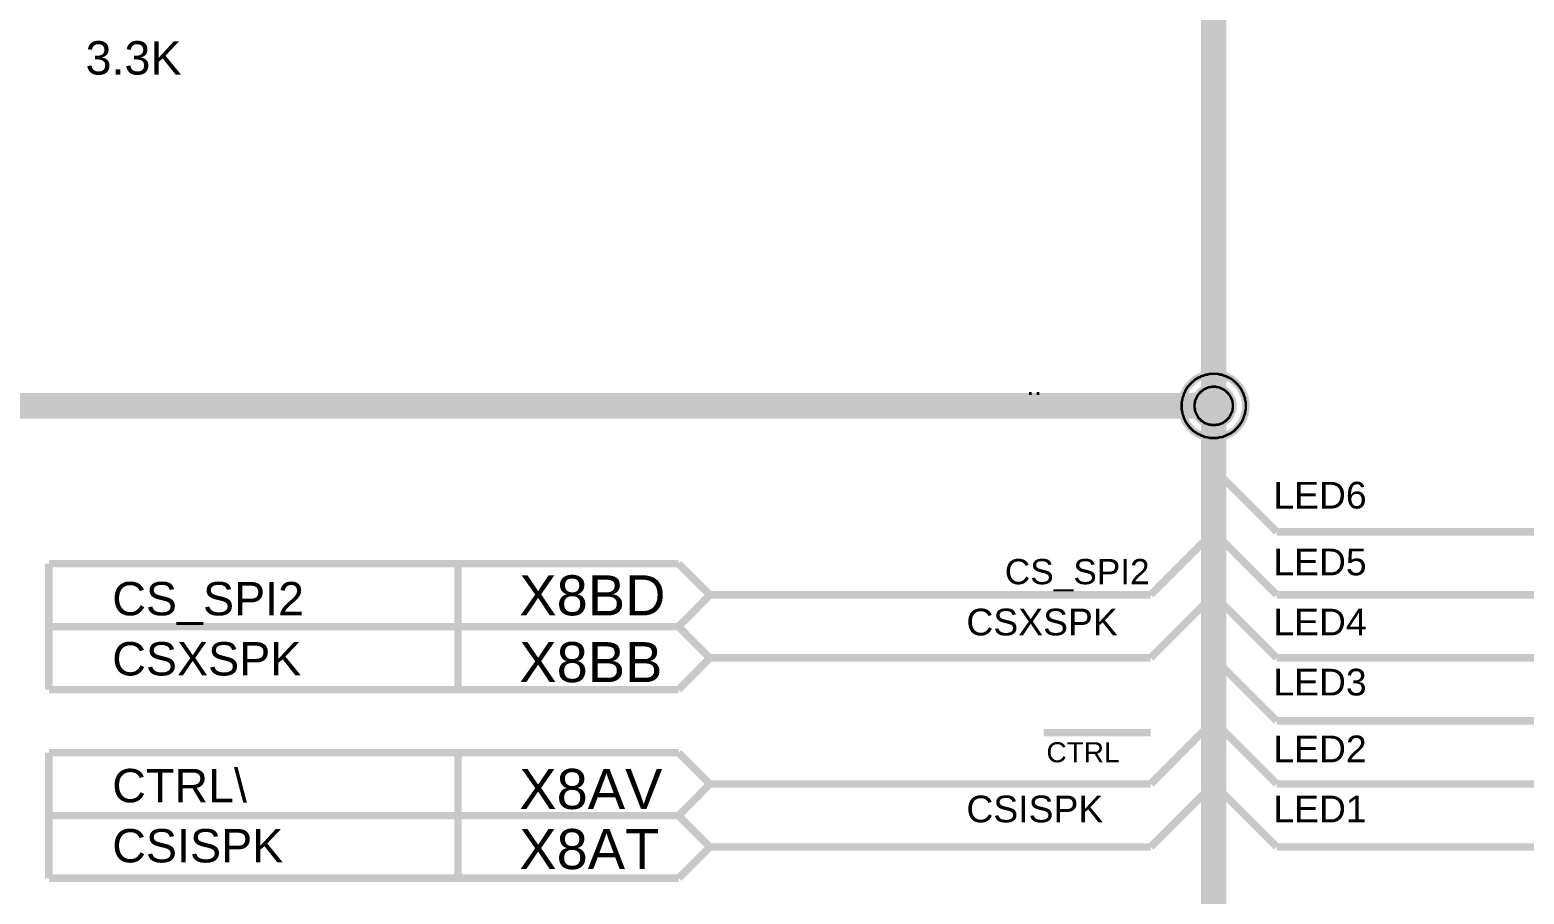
# Model space of a CAD drawing. Header units: millimetres. Extents: x -2024 to 917, y -725 to 13.
# Drawn here: x -1736 to -1676.7, y -586 to -551.7 of the extents above; entities that cross this region are included whole.
import ezdxf

# ---------------------------------------------------------------- set-up
doc = ezdxf.new("R2010")
doc.units = ezdxf.units.MM
doc.styles.get("Standard").update_dxf_attribs({"font": 'arial.ttf'})

msp = doc.modelspace()

# ---------------------------------------------------------------- linework, layer by layer
at = {"color": 7}
for points, const_width in [([(-1689.021, -566.668), (-1689.021, -474.17)], 1.016), ([(-1690.295, -566.668), (-1690.295, -566.601), (-1690.295, -566.535), (-1690.278, -566.469), (-1690.262, -566.419), (-1690.262, -566.353), (-1690.229, -566.287), (-1690.212, -566.237), (-1690.196, -566.171), (-1690.163, -566.121), (-1690.146, -566.071), (-1690.113, -566.005), (-1690.08, -565.956), (-1690.047, -565.906), (-1689.997, -565.856), (-1689.964, -565.806), (-1689.914, -565.773), (-1689.881, -565.724), (-1689.832, -565.691), (-1689.782, -565.641), (-1689.732, -565.608), (-1689.683, -565.575), (-1689.616, -565.542), (-1689.567, -565.525), (-1689.517, -565.492), (-1689.451, -565.475), (-1689.401, -565.459), (-1689.335, -565.426), (-1689.269, -565.426), (-1689.219, -565.409), (-1689.153, -565.393), (-1689.087, -565.393), (-1689.021, -565.393)], 0.3), ([(-1690.295, -566.668), (-1690.295, -566.601), (-1690.295, -566.535), (-1690.278, -566.469), (-1690.262, -566.419), (-1690.262, -566.353), (-1690.229, -566.287), (-1690.212, -566.237), (-1690.196, -566.171), (-1690.163, -566.121), (-1690.146, -566.071), (-1690.113, -566.005), (-1690.08, -565.956), (-1690.047, -565.906), (-1689.997, -565.856), (-1689.964, -565.806), (-1689.914, -565.773), (-1689.881, -565.724), (-1689.832, -565.691), (-1689.782, -565.641), (-1689.732, -565.608), (-1689.683, -565.575), (-1689.616, -565.542), (-1689.567, -565.525), (-1689.517, -565.492), (-1689.451, -565.475), (-1689.401, -565.459), (-1689.335, -565.426), (-1689.269, -565.426), (-1689.219, -565.409), (-1689.153, -565.393), (-1689.087, -565.393), (-1689.021, -565.393)], 0.3), ([(-1690.295, -566.668), (-1690.295, -566.601), (-1690.295, -566.535), (-1690.278, -566.469), (-1690.262, -566.419), (-1690.262, -566.353), (-1690.229, -566.287), (-1690.212, -566.237), (-1690.196, -566.171), (-1690.163, -566.121), (-1690.146, -566.071), (-1690.113, -566.005), (-1690.08, -565.956), (-1690.047, -565.906), (-1689.997, -565.856), (-1689.964, -565.806), (-1689.914, -565.773), (-1689.881, -565.724), (-1689.832, -565.691), (-1689.782, -565.641), (-1689.732, -565.608), (-1689.683, -565.575), (-1689.616, -565.542), (-1689.567, -565.525), (-1689.517, -565.492), (-1689.451, -565.475), (-1689.401, -565.459), (-1689.335, -565.426), (-1689.269, -565.426), (-1689.219, -565.409), (-1689.153, -565.393), (-1689.087, -565.393), (-1689.021, -565.393)], 0.0991), ([(-1690.295, -566.668), (-1690.295, -566.601), (-1690.295, -566.535), (-1690.278, -566.469), (-1690.262, -566.419), (-1690.262, -566.353), (-1690.229, -566.287), (-1690.212, -566.237), (-1690.196, -566.171), (-1690.163, -566.121), (-1690.146, -566.071), (-1690.113, -566.005), (-1690.08, -565.956), (-1690.047, -565.906), (-1689.997, -565.856), (-1689.964, -565.806), (-1689.914, -565.773), (-1689.881, -565.724), (-1689.832, -565.691), (-1689.782, -565.641), (-1689.732, -565.608), (-1689.683, -565.575), (-1689.616, -565.542), (-1689.567, -565.525), (-1689.517, -565.492), (-1689.451, -565.475), (-1689.401, -565.459), (-1689.335, -565.426), (-1689.269, -565.426), (-1689.219, -565.409), (-1689.153, -565.393), (-1689.087, -565.393), (-1689.021, -565.393)], 0.0991), ([(-1689.021, -565.393), (-1689.021, -565.393)], 0.3), ([(-1689.021, -565.393), (-1688.954, -565.393), (-1688.888, -565.393), (-1688.822, -565.409), (-1688.772, -565.426), (-1688.706, -565.426), (-1688.64, -565.459), (-1688.59, -565.475), (-1688.524, -565.492), (-1688.474, -565.525), (-1688.425, -565.542), (-1688.358, -565.575), (-1688.309, -565.608), (-1688.259, -565.641), (-1688.21, -565.691), (-1688.16, -565.724), (-1688.127, -565.773), (-1688.077, -565.806), (-1688.044, -565.856), (-1687.994, -565.906), (-1687.961, -565.956), (-1687.928, -566.005), (-1687.895, -566.071), (-1687.878, -566.121), (-1687.845, -566.171), (-1687.829, -566.237), (-1687.812, -566.287), (-1687.779, -566.353), (-1687.779, -566.419), (-1687.763, -566.469), (-1687.746, -566.535), (-1687.746, -566.601), (-1687.746, -566.668)], 0.3), ([(-1689.021, -565.393), (-1689.021, -565.393)], 0.3), ([(-1689.021, -565.393), (-1688.954, -565.393), (-1688.888, -565.393), (-1688.822, -565.409), (-1688.772, -565.426), (-1688.706, -565.426), (-1688.64, -565.459), (-1688.59, -565.475), (-1688.524, -565.492), (-1688.474, -565.525), (-1688.425, -565.542), (-1688.358, -565.575), (-1688.309, -565.608), (-1688.259, -565.641), (-1688.21, -565.691), (-1688.16, -565.724), (-1688.127, -565.773), (-1688.077, -565.806), (-1688.044, -565.856), (-1687.994, -565.906), (-1687.961, -565.956), (-1687.928, -566.005), (-1687.895, -566.071), (-1687.878, -566.121), (-1687.845, -566.171), (-1687.829, -566.237), (-1687.812, -566.287), (-1687.779, -566.353), (-1687.779, -566.419), (-1687.763, -566.469), (-1687.746, -566.535), (-1687.746, -566.601), (-1687.746, -566.668)], 0.3), ([(-1689.021, -565.393), (-1689.021, -565.393)], 0.0991), ([(-1689.021, -565.393), (-1688.954, -565.393), (-1688.888, -565.393), (-1688.822, -565.409), (-1688.772, -565.426), (-1688.706, -565.426), (-1688.64, -565.459), (-1688.59, -565.475), (-1688.524, -565.492), (-1688.474, -565.525), (-1688.425, -565.542), (-1688.358, -565.575), (-1688.309, -565.608), (-1688.259, -565.641), (-1688.21, -565.691), (-1688.16, -565.724), (-1688.127, -565.773), (-1688.077, -565.806), (-1688.044, -565.856), (-1687.994, -565.906), (-1687.961, -565.956), (-1687.928, -566.005), (-1687.895, -566.071), (-1687.878, -566.121), (-1687.845, -566.171), (-1687.829, -566.237), (-1687.812, -566.287), (-1687.779, -566.353), (-1687.779, -566.419), (-1687.763, -566.469), (-1687.746, -566.535), (-1687.746, -566.601), (-1687.746, -566.668)], 0.0991), ([(-1689.021, -565.393), (-1689.021, -565.393)], 0.0991), ([(-1689.021, -565.393), (-1688.954, -565.393), (-1688.888, -565.393), (-1688.822, -565.409), (-1688.772, -565.426), (-1688.706, -565.426), (-1688.64, -565.459), (-1688.59, -565.475), (-1688.524, -565.492), (-1688.474, -565.525), (-1688.425, -565.542), (-1688.358, -565.575), (-1688.309, -565.608), (-1688.259, -565.641), (-1688.21, -565.691), (-1688.16, -565.724), (-1688.127, -565.773), (-1688.077, -565.806), (-1688.044, -565.856), (-1687.994, -565.906), (-1687.961, -565.956), (-1687.928, -566.005), (-1687.895, -566.071), (-1687.878, -566.121), (-1687.845, -566.171), (-1687.829, -566.237), (-1687.812, -566.287), (-1687.779, -566.353), (-1687.779, -566.419), (-1687.763, -566.469), (-1687.746, -566.535), (-1687.746, -566.601), (-1687.746, -566.668)], 0.0991), ([(-1689.021, -629.177), (-1689.021, -566.668), (-2023.865, -566.668)], 1.016), ([(-1689.782, -566.668), (-1689.782, -566.634), (-1689.782, -566.585), (-1689.765, -566.552), (-1689.765, -566.519), (-1689.765, -566.485), (-1689.749, -566.436), (-1689.732, -566.403), (-1689.716, -566.369), (-1689.699, -566.336), (-1689.683, -566.303), (-1689.666, -566.27), (-1689.649, -566.237), (-1689.633, -566.22), (-1689.6, -566.187), (-1689.583, -566.154), (-1689.55, -566.138), (-1689.534, -566.105), (-1689.5, -566.088), (-1689.467, -566.055), (-1689.451, -566.038), (-1689.418, -566.022), (-1689.385, -566.005), (-1689.352, -565.989), (-1689.318, -565.972), (-1689.285, -565.956), (-1689.252, -565.939), (-1689.203, -565.922), (-1689.169, -565.922), (-1689.136, -565.922), (-1689.103, -565.906), (-1689.054, -565.906), (-1689.021, -565.906)], 0.3), ([(-1689.782, -566.668), (-1689.782, -566.634), (-1689.782, -566.585), (-1689.765, -566.552), (-1689.765, -566.519), (-1689.765, -566.485), (-1689.749, -566.436), (-1689.732, -566.403), (-1689.716, -566.369), (-1689.699, -566.336), (-1689.683, -566.303), (-1689.666, -566.27), (-1689.649, -566.237), (-1689.633, -566.22), (-1689.6, -566.187), (-1689.583, -566.154), (-1689.55, -566.138), (-1689.534, -566.105), (-1689.5, -566.088), (-1689.467, -566.055), (-1689.451, -566.038), (-1689.418, -566.022), (-1689.385, -566.005), (-1689.352, -565.989), (-1689.318, -565.972), (-1689.285, -565.956), (-1689.252, -565.939), (-1689.203, -565.922), (-1689.169, -565.922), (-1689.136, -565.922), (-1689.103, -565.906), (-1689.054, -565.906), (-1689.021, -565.906)], 0.3), ([(-1689.782, -566.668), (-1689.782, -566.634), (-1689.782, -566.585), (-1689.765, -566.552), (-1689.765, -566.519), (-1689.765, -566.485), (-1689.749, -566.436), (-1689.732, -566.403), (-1689.716, -566.369), (-1689.699, -566.336), (-1689.683, -566.303), (-1689.666, -566.27), (-1689.649, -566.237), (-1689.633, -566.22), (-1689.6, -566.187), (-1689.583, -566.154), (-1689.55, -566.138), (-1689.534, -566.105), (-1689.5, -566.088), (-1689.467, -566.055), (-1689.451, -566.038), (-1689.418, -566.022), (-1689.385, -566.005), (-1689.352, -565.989), (-1689.318, -565.972), (-1689.285, -565.956), (-1689.252, -565.939), (-1689.203, -565.922), (-1689.169, -565.922), (-1689.136, -565.922), (-1689.103, -565.906), (-1689.054, -565.906), (-1689.021, -565.906)], 0.0991), ([(-1689.782, -566.668), (-1689.782, -566.634), (-1689.782, -566.585), (-1689.765, -566.552), (-1689.765, -566.519), (-1689.765, -566.485), (-1689.749, -566.436), (-1689.732, -566.403), (-1689.716, -566.369), (-1689.699, -566.336), (-1689.683, -566.303), (-1689.666, -566.27), (-1689.649, -566.237), (-1689.633, -566.22), (-1689.6, -566.187), (-1689.583, -566.154), (-1689.55, -566.138), (-1689.534, -566.105), (-1689.5, -566.088), (-1689.467, -566.055), (-1689.451, -566.038), (-1689.418, -566.022), (-1689.385, -566.005), (-1689.352, -565.989), (-1689.318, -565.972), (-1689.285, -565.956), (-1689.252, -565.939), (-1689.203, -565.922), (-1689.169, -565.922), (-1689.136, -565.922), (-1689.103, -565.906), (-1689.054, -565.906), (-1689.021, -565.906)], 0.0991), ([(-1689.021, -565.906), (-1689.021, -565.906)], 0.3), ([(-1689.021, -565.906), (-1688.987, -565.906), (-1688.938, -565.906), (-1688.905, -565.922), (-1688.872, -565.922), (-1688.838, -565.922), (-1688.789, -565.939), (-1688.756, -565.956), (-1688.723, -565.972), (-1688.689, -565.989), (-1688.656, -566.005), (-1688.623, -566.022), (-1688.59, -566.038), (-1688.574, -566.055), (-1688.541, -566.088), (-1688.507, -566.105), (-1688.491, -566.138), (-1688.458, -566.154), (-1688.441, -566.187), (-1688.408, -566.22), (-1688.392, -566.237), (-1688.375, -566.27), (-1688.358, -566.303), (-1688.342, -566.336), (-1688.325, -566.369), (-1688.309, -566.403), (-1688.292, -566.436), (-1688.276, -566.485), (-1688.276, -566.519), (-1688.276, -566.552), (-1688.259, -566.585), (-1688.259, -566.634), (-1688.259, -566.668)], 0.3), ([(-1689.021, -565.906), (-1689.021, -565.906)], 0.3), ([(-1689.021, -565.906), (-1688.987, -565.906), (-1688.938, -565.906), (-1688.905, -565.922), (-1688.872, -565.922), (-1688.838, -565.922), (-1688.789, -565.939), (-1688.756, -565.956), (-1688.723, -565.972), (-1688.689, -565.989), (-1688.656, -566.005), (-1688.623, -566.022), (-1688.59, -566.038), (-1688.574, -566.055), (-1688.541, -566.088), (-1688.507, -566.105), (-1688.491, -566.138), (-1688.458, -566.154), (-1688.441, -566.187), (-1688.408, -566.22), (-1688.392, -566.237), (-1688.375, -566.27), (-1688.358, -566.303), (-1688.342, -566.336), (-1688.325, -566.369), (-1688.309, -566.403), (-1688.292, -566.436), (-1688.276, -566.485), (-1688.276, -566.519), (-1688.276, -566.552), (-1688.259, -566.585), (-1688.259, -566.634), (-1688.259, -566.668)], 0.3), ([(-1689.021, -565.906), (-1689.021, -565.906)], 0.0991), ([(-1689.021, -565.906), (-1688.987, -565.906), (-1688.938, -565.906), (-1688.905, -565.922), (-1688.872, -565.922), (-1688.838, -565.922), (-1688.789, -565.939), (-1688.756, -565.956), (-1688.723, -565.972), (-1688.689, -565.989), (-1688.656, -566.005), (-1688.623, -566.022), (-1688.59, -566.038), (-1688.574, -566.055), (-1688.541, -566.088), (-1688.507, -566.105), (-1688.491, -566.138), (-1688.458, -566.154), (-1688.441, -566.187), (-1688.408, -566.22), (-1688.392, -566.237), (-1688.375, -566.27), (-1688.358, -566.303), (-1688.342, -566.336), (-1688.325, -566.369), (-1688.309, -566.403), (-1688.292, -566.436), (-1688.276, -566.485), (-1688.276, -566.519), (-1688.276, -566.552), (-1688.259, -566.585), (-1688.259, -566.634), (-1688.259, -566.668)], 0.0991), ([(-1689.021, -565.906), (-1689.021, -565.906)], 0.0991), ([(-1689.021, -565.906), (-1688.987, -565.906), (-1688.938, -565.906), (-1688.905, -565.922), (-1688.872, -565.922), (-1688.838, -565.922), (-1688.789, -565.939), (-1688.756, -565.956), (-1688.723, -565.972), (-1688.689, -565.989), (-1688.656, -566.005), (-1688.623, -566.022), (-1688.59, -566.038), (-1688.574, -566.055), (-1688.541, -566.088), (-1688.507, -566.105), (-1688.491, -566.138), (-1688.458, -566.154), (-1688.441, -566.187), (-1688.408, -566.22), (-1688.392, -566.237), (-1688.375, -566.27), (-1688.358, -566.303), (-1688.342, -566.336), (-1688.325, -566.369), (-1688.309, -566.403), (-1688.292, -566.436), (-1688.276, -566.485), (-1688.276, -566.519), (-1688.276, -566.552), (-1688.259, -566.585), (-1688.259, -566.634), (-1688.259, -566.668)], 0.0991), ([(-1689.021, -567.943), (-1689.087, -567.943), (-1689.153, -567.943), (-1689.219, -567.926), (-1689.269, -567.909), (-1689.335, -567.909), (-1689.401, -567.893), (-1689.451, -567.86), (-1689.517, -567.843), (-1689.567, -567.81), (-1689.616, -567.794), (-1689.683, -567.76), (-1689.732, -567.727), (-1689.782, -567.694), (-1689.832, -567.661), (-1689.881, -567.611), (-1689.914, -567.578), (-1689.964, -567.529), (-1689.997, -567.479), (-1690.047, -567.429), (-1690.08, -567.38), (-1690.113, -567.33), (-1690.146, -567.28), (-1690.163, -567.231), (-1690.196, -567.164), (-1690.212, -567.115), (-1690.229, -567.048), (-1690.262, -566.982), (-1690.262, -566.932), (-1690.278, -566.866), (-1690.295, -566.8), (-1690.295, -566.734), (-1690.295, -566.668)], 0.3), ([(-1690.295, -566.668), (-1690.295, -566.668)], 0.3), ([(-1689.021, -567.943), (-1689.087, -567.943), (-1689.153, -567.943), (-1689.219, -567.926), (-1689.269, -567.909), (-1689.335, -567.909), (-1689.401, -567.893), (-1689.451, -567.86), (-1689.517, -567.843), (-1689.567, -567.81), (-1689.616, -567.794), (-1689.683, -567.76), (-1689.732, -567.727), (-1689.782, -567.694), (-1689.832, -567.661), (-1689.881, -567.611), (-1689.914, -567.578), (-1689.964, -567.529), (-1689.997, -567.479), (-1690.047, -567.429), (-1690.08, -567.38), (-1690.113, -567.33), (-1690.146, -567.28), (-1690.163, -567.231), (-1690.196, -567.164), (-1690.212, -567.115), (-1690.229, -567.048), (-1690.262, -566.982), (-1690.262, -566.932), (-1690.278, -566.866), (-1690.295, -566.8), (-1690.295, -566.734), (-1690.295, -566.668)], 0.3), ([(-1690.295, -566.668), (-1690.295, -566.668)], 0.3), ([(-1689.021, -567.943), (-1689.087, -567.943), (-1689.153, -567.943), (-1689.219, -567.926), (-1689.269, -567.909), (-1689.335, -567.909), (-1689.401, -567.893), (-1689.451, -567.86), (-1689.517, -567.843), (-1689.567, -567.81), (-1689.616, -567.794), (-1689.683, -567.76), (-1689.732, -567.727), (-1689.782, -567.694), (-1689.832, -567.661), (-1689.881, -567.611), (-1689.914, -567.578), (-1689.964, -567.529), (-1689.997, -567.479), (-1690.047, -567.429), (-1690.08, -567.38), (-1690.113, -567.33), (-1690.146, -567.28), (-1690.163, -567.231), (-1690.196, -567.164), (-1690.212, -567.115), (-1690.229, -567.048), (-1690.262, -566.982), (-1690.262, -566.932), (-1690.278, -566.866), (-1690.295, -566.8), (-1690.295, -566.734), (-1690.295, -566.668)], 0.0991), ([(-1690.295, -566.668), (-1690.295, -566.668)], 0.0991), ([(-1689.021, -567.943), (-1689.087, -567.943), (-1689.153, -567.943), (-1689.219, -567.926), (-1689.269, -567.909), (-1689.335, -567.909), (-1689.401, -567.893), (-1689.451, -567.86), (-1689.517, -567.843), (-1689.567, -567.81), (-1689.616, -567.794), (-1689.683, -567.76), (-1689.732, -567.727), (-1689.782, -567.694), (-1689.832, -567.661), (-1689.881, -567.611), (-1689.914, -567.578), (-1689.964, -567.529), (-1689.997, -567.479), (-1690.047, -567.429), (-1690.08, -567.38), (-1690.113, -567.33), (-1690.146, -567.28), (-1690.163, -567.231), (-1690.196, -567.164), (-1690.212, -567.115), (-1690.229, -567.048), (-1690.262, -566.982), (-1690.262, -566.932), (-1690.278, -566.866), (-1690.295, -566.8), (-1690.295, -566.734), (-1690.295, -566.668)], 0.0991), ([(-1690.295, -566.668), (-1690.295, -566.668)], 0.0991), ([(-1689.021, -567.429), (-1689.054, -567.429), (-1689.103, -567.429), (-1689.136, -567.413), (-1689.169, -567.413), (-1689.203, -567.413), (-1689.252, -567.396), (-1689.285, -567.38), (-1689.318, -567.363), (-1689.352, -567.363), (-1689.385, -567.346), (-1689.418, -567.313), (-1689.451, -567.297), (-1689.467, -567.28), (-1689.5, -567.264), (-1689.534, -567.231), (-1689.55, -567.214), (-1689.583, -567.181), (-1689.6, -567.164), (-1689.633, -567.131), (-1689.649, -567.098), (-1689.666, -567.065), (-1689.683, -567.032), (-1689.699, -566.999), (-1689.716, -566.966), (-1689.732, -566.932), (-1689.749, -566.899), (-1689.765, -566.866), (-1689.765, -566.817), (-1689.765, -566.783), (-1689.782, -566.75), (-1689.782, -566.701), (-1689.782, -566.668)], 0.3), ([(-1689.782, -566.668), (-1689.782, -566.668)], 0.3), ([(-1689.021, -567.429), (-1689.054, -567.429), (-1689.103, -567.429), (-1689.136, -567.413), (-1689.169, -567.413), (-1689.203, -567.413), (-1689.252, -567.396), (-1689.285, -567.38), (-1689.318, -567.363), (-1689.352, -567.363), (-1689.385, -567.346), (-1689.418, -567.313), (-1689.451, -567.297), (-1689.467, -567.28), (-1689.5, -567.264), (-1689.534, -567.231), (-1689.55, -567.214), (-1689.583, -567.181), (-1689.6, -567.164), (-1689.633, -567.131), (-1689.649, -567.098), (-1689.666, -567.065), (-1689.683, -567.032), (-1689.699, -566.999), (-1689.716, -566.966), (-1689.732, -566.932), (-1689.749, -566.899), (-1689.765, -566.866), (-1689.765, -566.817), (-1689.765, -566.783), (-1689.782, -566.75), (-1689.782, -566.701), (-1689.782, -566.668)], 0.3), ([(-1689.782, -566.668), (-1689.782, -566.668)], 0.3), ([(-1689.021, -567.429), (-1689.054, -567.429), (-1689.103, -567.429), (-1689.136, -567.413), (-1689.169, -567.413), (-1689.203, -567.413), (-1689.252, -567.396), (-1689.285, -567.38), (-1689.318, -567.363), (-1689.352, -567.363), (-1689.385, -567.346), (-1689.418, -567.313), (-1689.451, -567.297), (-1689.467, -567.28), (-1689.5, -567.264), (-1689.534, -567.231), (-1689.55, -567.214), (-1689.583, -567.181), (-1689.6, -567.164), (-1689.633, -567.131), (-1689.649, -567.098), (-1689.666, -567.065), (-1689.683, -567.032), (-1689.699, -566.999), (-1689.716, -566.966), (-1689.732, -566.932), (-1689.749, -566.899), (-1689.765, -566.866), (-1689.765, -566.817), (-1689.765, -566.783), (-1689.782, -566.75), (-1689.782, -566.701), (-1689.782, -566.668)], 0.0991), ([(-1689.782, -566.668), (-1689.782, -566.668)], 0.0991), ([(-1689.021, -567.429), (-1689.054, -567.429), (-1689.103, -567.429), (-1689.136, -567.413), (-1689.169, -567.413), (-1689.203, -567.413), (-1689.252, -567.396), (-1689.285, -567.38), (-1689.318, -567.363), (-1689.352, -567.363), (-1689.385, -567.346), (-1689.418, -567.313), (-1689.451, -567.297), (-1689.467, -567.28), (-1689.5, -567.264), (-1689.534, -567.231), (-1689.55, -567.214), (-1689.583, -567.181), (-1689.6, -567.164), (-1689.633, -567.131), (-1689.649, -567.098), (-1689.666, -567.065), (-1689.683, -567.032), (-1689.699, -566.999), (-1689.716, -566.966), (-1689.732, -566.932), (-1689.749, -566.899), (-1689.765, -566.866), (-1689.765, -566.817), (-1689.765, -566.783), (-1689.782, -566.75), (-1689.782, -566.701), (-1689.782, -566.668)], 0.0991), ([(-1689.782, -566.668), (-1689.782, -566.668)], 0.0991), ([(-1687.746, -566.668), (-1687.746, -566.734), (-1687.746, -566.8), (-1687.763, -566.866), (-1687.779, -566.932), (-1687.779, -566.982), (-1687.812, -567.048), (-1687.829, -567.115), (-1687.845, -567.164), (-1687.878, -567.231), (-1687.895, -567.28), (-1687.928, -567.33), (-1687.961, -567.38), (-1687.994, -567.429), (-1688.044, -567.479), (-1688.077, -567.529), (-1688.127, -567.578), (-1688.16, -567.611), (-1688.21, -567.661), (-1688.259, -567.694), (-1688.309, -567.727), (-1688.358, -567.76), (-1688.425, -567.794), (-1688.474, -567.81), (-1688.524, -567.843), (-1688.59, -567.86), (-1688.64, -567.893), (-1688.706, -567.909), (-1688.772, -567.909), (-1688.822, -567.926), (-1688.888, -567.943), (-1688.954, -567.943), (-1689.021, -567.943)], 0.3), ([(-1687.746, -566.668), (-1687.746, -566.734), (-1687.746, -566.8), (-1687.763, -566.866), (-1687.779, -566.932), (-1687.779, -566.982), (-1687.812, -567.048), (-1687.829, -567.115), (-1687.845, -567.164), (-1687.878, -567.231), (-1687.895, -567.28), (-1687.928, -567.33), (-1687.961, -567.38), (-1687.994, -567.429), (-1688.044, -567.479), (-1688.077, -567.529), (-1688.127, -567.578), (-1688.16, -567.611), (-1688.21, -567.661), (-1688.259, -567.694), (-1688.309, -567.727), (-1688.358, -567.76), (-1688.425, -567.794), (-1688.474, -567.81), (-1688.524, -567.843), (-1688.59, -567.86), (-1688.64, -567.893), (-1688.706, -567.909), (-1688.772, -567.909), (-1688.822, -567.926), (-1688.888, -567.943), (-1688.954, -567.943), (-1689.021, -567.943)], 0.3), ([(-1688.259, -566.668), (-1688.259, -566.701), (-1688.259, -566.75), (-1688.276, -566.783), (-1688.276, -566.817), (-1688.276, -566.866), (-1688.292, -566.899), (-1688.309, -566.932), (-1688.325, -566.966), (-1688.342, -566.999), (-1688.358, -567.032), (-1688.375, -567.065), (-1688.392, -567.098), (-1688.408, -567.131), (-1688.441, -567.164), (-1688.458, -567.181), (-1688.491, -567.214), (-1688.507, -567.231), (-1688.541, -567.264), (-1688.574, -567.28), (-1688.59, -567.297), (-1688.623, -567.313), (-1688.656, -567.346), (-1688.689, -567.363), (-1688.723, -567.363), (-1688.756, -567.38), (-1688.789, -567.396), (-1688.838, -567.413), (-1688.872, -567.413), (-1688.905, -567.413), (-1688.938, -567.429), (-1688.987, -567.429), (-1689.021, -567.429)], 0.3), ([(-1688.259, -566.668), (-1688.259, -566.701), (-1688.259, -566.75), (-1688.276, -566.783), (-1688.276, -566.817), (-1688.276, -566.866), (-1688.292, -566.899), (-1688.309, -566.932), (-1688.325, -566.966), (-1688.342, -566.999), (-1688.358, -567.032), (-1688.375, -567.065), (-1688.392, -567.098), (-1688.408, -567.131), (-1688.441, -567.164), (-1688.458, -567.181), (-1688.491, -567.214), (-1688.507, -567.231), (-1688.541, -567.264), (-1688.574, -567.28), (-1688.59, -567.297), (-1688.623, -567.313), (-1688.656, -567.346), (-1688.689, -567.363), (-1688.723, -567.363), (-1688.756, -567.38), (-1688.789, -567.396), (-1688.838, -567.413), (-1688.872, -567.413), (-1688.905, -567.413), (-1688.938, -567.429), (-1688.987, -567.429), (-1689.021, -567.429)], 0.3), ([(-1687.746, -566.668), (-1687.746, -566.734), (-1687.746, -566.8), (-1687.763, -566.866), (-1687.779, -566.932), (-1687.779, -566.982), (-1687.812, -567.048), (-1687.829, -567.115), (-1687.845, -567.164), (-1687.878, -567.231), (-1687.895, -567.28), (-1687.928, -567.33), (-1687.961, -567.38), (-1687.994, -567.429), (-1688.044, -567.479), (-1688.077, -567.529), (-1688.127, -567.578), (-1688.16, -567.611), (-1688.21, -567.661), (-1688.259, -567.694), (-1688.309, -567.727), (-1688.358, -567.76), (-1688.425, -567.794), (-1688.474, -567.81), (-1688.524, -567.843), (-1688.59, -567.86), (-1688.64, -567.893), (-1688.706, -567.909), (-1688.772, -567.909), (-1688.822, -567.926), (-1688.888, -567.943), (-1688.954, -567.943), (-1689.021, -567.943)], 0.0991), ([(-1687.746, -566.668), (-1687.746, -566.734), (-1687.746, -566.8), (-1687.763, -566.866), (-1687.779, -566.932), (-1687.779, -566.982), (-1687.812, -567.048), (-1687.829, -567.115), (-1687.845, -567.164), (-1687.878, -567.231), (-1687.895, -567.28), (-1687.928, -567.33), (-1687.961, -567.38), (-1687.994, -567.429), (-1688.044, -567.479), (-1688.077, -567.529), (-1688.127, -567.578), (-1688.16, -567.611), (-1688.21, -567.661), (-1688.259, -567.694), (-1688.309, -567.727), (-1688.358, -567.76), (-1688.425, -567.794), (-1688.474, -567.81), (-1688.524, -567.843), (-1688.59, -567.86), (-1688.64, -567.893), (-1688.706, -567.909), (-1688.772, -567.909), (-1688.822, -567.926), (-1688.888, -567.943), (-1688.954, -567.943), (-1689.021, -567.943)], 0.0991), ([(-1688.259, -566.668), (-1688.259, -566.701), (-1688.259, -566.75), (-1688.276, -566.783), (-1688.276, -566.817), (-1688.276, -566.866), (-1688.292, -566.899), (-1688.309, -566.932), (-1688.325, -566.966), (-1688.342, -566.999), (-1688.358, -567.032), (-1688.375, -567.065), (-1688.392, -567.098), (-1688.408, -567.131), (-1688.441, -567.164), (-1688.458, -567.181), (-1688.491, -567.214), (-1688.507, -567.231), (-1688.541, -567.264), (-1688.574, -567.28), (-1688.59, -567.297), (-1688.623, -567.313), (-1688.656, -567.346), (-1688.689, -567.363), (-1688.723, -567.363), (-1688.756, -567.38), (-1688.789, -567.396), (-1688.838, -567.413), (-1688.872, -567.413), (-1688.905, -567.413), (-1688.938, -567.429), (-1688.987, -567.429), (-1689.021, -567.429)], 0.0991), ([(-1688.259, -566.668), (-1688.259, -566.701), (-1688.259, -566.75), (-1688.276, -566.783), (-1688.276, -566.817), (-1688.276, -566.866), (-1688.292, -566.899), (-1688.309, -566.932), (-1688.325, -566.966), (-1688.342, -566.999), (-1688.358, -567.032), (-1688.375, -567.065), (-1688.392, -567.098), (-1688.408, -567.131), (-1688.441, -567.164), (-1688.458, -567.181), (-1688.491, -567.214), (-1688.507, -567.231), (-1688.541, -567.264), (-1688.574, -567.28), (-1688.59, -567.297), (-1688.623, -567.313), (-1688.656, -567.346), (-1688.689, -567.363), (-1688.723, -567.363), (-1688.756, -567.38), (-1688.789, -567.396), (-1688.838, -567.413), (-1688.872, -567.413), (-1688.905, -567.413), (-1688.938, -567.429), (-1688.987, -567.429), (-1689.021, -567.429)], 0.0991), ([(-1688.259, -566.668), (-1688.259, -566.668), (-1688.259, -566.668), (-1688.259, -566.668), (-1688.259, -566.668), (-1688.259, -566.668), (-1688.259, -566.668), (-1688.259, -566.668), (-1688.259, -566.668), (-1688.259, -566.668), (-1688.259, -566.668), (-1688.259, -566.668), (-1688.259, -566.668), (-1688.259, -566.668), (-1688.259, -566.668), (-1688.259, -566.668), (-1688.259, -566.668), (-1688.259, -566.668), (-1688.259, -566.668), (-1688.259, -566.668), (-1688.259, -566.668), (-1688.259, -566.668), (-1688.259, -566.668), (-1688.259, -566.668), (-1688.259, -566.668), (-1688.259, -566.668), (-1688.259, -566.668), (-1688.259, -566.668), (-1688.259, -566.668), (-1688.259, -566.668), (-1688.259, -566.668), (-1688.259, -566.668), (-1688.259, -566.668)], 0.3), ([(-1688.259, -566.668), (-1688.259, -566.668)], 0.3), ([(-1688.259, -566.668), (-1688.259, -566.668), (-1688.259, -566.668), (-1688.259, -566.668), (-1688.259, -566.668), (-1688.259, -566.668), (-1688.259, -566.668), (-1688.259, -566.668), (-1688.259, -566.668), (-1688.259, -566.668), (-1688.259, -566.668), (-1688.259, -566.668), (-1688.259, -566.668), (-1688.259, -566.668), (-1688.259, -566.668), (-1688.259, -566.668), (-1688.259, -566.668), (-1688.259, -566.668), (-1688.259, -566.668), (-1688.259, -566.668), (-1688.259, -566.668), (-1688.259, -566.668), (-1688.259, -566.668), (-1688.259, -566.668), (-1688.259, -566.668), (-1688.259, -566.668), (-1688.259, -566.668), (-1688.259, -566.668), (-1688.259, -566.668), (-1688.259, -566.668), (-1688.259, -566.668), (-1688.259, -566.668), (-1688.259, -566.668)], 0.3), ([(-1688.259, -566.668), (-1688.259, -566.668)], 0.3), ([(-1688.259, -566.668), (-1688.259, -566.668), (-1688.259, -566.668), (-1688.259, -566.668), (-1688.259, -566.668), (-1688.259, -566.668), (-1688.259, -566.668), (-1688.259, -566.668), (-1688.259, -566.668), (-1688.259, -566.668), (-1688.259, -566.668), (-1688.259, -566.668), (-1688.259, -566.668), (-1688.259, -566.668), (-1688.259, -566.668), (-1688.259, -566.668), (-1688.259, -566.668), (-1688.259, -566.668), (-1688.259, -566.668), (-1688.259, -566.668), (-1688.259, -566.668), (-1688.259, -566.668), (-1688.259, -566.668), (-1688.259, -566.668), (-1688.259, -566.668), (-1688.259, -566.668), (-1688.259, -566.668), (-1688.259, -566.668), (-1688.259, -566.668), (-1688.259, -566.668), (-1688.259, -566.668), (-1688.259, -566.668), (-1688.259, -566.668)], 0.0991), ([(-1688.259, -566.668), (-1688.259, -566.668)], 0.0991), ([(-1688.259, -566.668), (-1688.259, -566.668), (-1688.259, -566.668), (-1688.259, -566.668), (-1688.259, -566.668), (-1688.259, -566.668), (-1688.259, -566.668), (-1688.259, -566.668), (-1688.259, -566.668), (-1688.259, -566.668), (-1688.259, -566.668), (-1688.259, -566.668), (-1688.259, -566.668), (-1688.259, -566.668), (-1688.259, -566.668), (-1688.259, -566.668), (-1688.259, -566.668), (-1688.259, -566.668), (-1688.259, -566.668), (-1688.259, -566.668), (-1688.259, -566.668), (-1688.259, -566.668), (-1688.259, -566.668), (-1688.259, -566.668), (-1688.259, -566.668), (-1688.259, -566.668), (-1688.259, -566.668), (-1688.259, -566.668), (-1688.259, -566.668), (-1688.259, -566.668), (-1688.259, -566.668), (-1688.259, -566.668), (-1688.259, -566.668)], 0.0991), ([(-1688.259, -566.668), (-1688.259, -566.668)], 0.0991), ([(-1687.746, -566.668), (-1687.746, -566.668), (-1687.746, -566.668), (-1687.746, -566.668), (-1687.746, -566.668), (-1687.746, -566.668), (-1687.746, -566.668), (-1687.746, -566.668), (-1687.746, -566.668), (-1687.746, -566.668), (-1687.746, -566.668), (-1687.746, -566.668), (-1687.746, -566.668), (-1687.746, -566.668), (-1687.746, -566.668), (-1687.746, -566.668), (-1687.746, -566.668), (-1687.746, -566.668), (-1687.746, -566.668), (-1687.746, -566.668), (-1687.746, -566.668), (-1687.746, -566.668), (-1687.746, -566.668), (-1687.746, -566.668), (-1687.746, -566.668), (-1687.746, -566.668), (-1687.746, -566.668), (-1687.746, -566.668), (-1687.746, -566.668), (-1687.746, -566.668), (-1687.746, -566.668), (-1687.746, -566.668), (-1687.746, -566.668)], 0.3), ([(-1687.746, -566.668), (-1687.746, -566.668)], 0.3), ([(-1687.746, -566.668), (-1687.746, -566.668), (-1687.746, -566.668), (-1687.746, -566.668), (-1687.746, -566.668), (-1687.746, -566.668), (-1687.746, -566.668), (-1687.746, -566.668), (-1687.746, -566.668), (-1687.746, -566.668), (-1687.746, -566.668), (-1687.746, -566.668), (-1687.746, -566.668), (-1687.746, -566.668), (-1687.746, -566.668), (-1687.746, -566.668), (-1687.746, -566.668), (-1687.746, -566.668), (-1687.746, -566.668), (-1687.746, -566.668), (-1687.746, -566.668), (-1687.746, -566.668), (-1687.746, -566.668), (-1687.746, -566.668), (-1687.746, -566.668), (-1687.746, -566.668), (-1687.746, -566.668), (-1687.746, -566.668), (-1687.746, -566.668), (-1687.746, -566.668), (-1687.746, -566.668), (-1687.746, -566.668), (-1687.746, -566.668)], 0.3), ([(-1687.746, -566.668), (-1687.746, -566.668)], 0.3), ([(-1687.746, -566.668), (-1687.746, -566.668), (-1687.746, -566.668), (-1687.746, -566.668), (-1687.746, -566.668), (-1687.746, -566.668), (-1687.746, -566.668), (-1687.746, -566.668), (-1687.746, -566.668), (-1687.746, -566.668), (-1687.746, -566.668), (-1687.746, -566.668), (-1687.746, -566.668), (-1687.746, -566.668), (-1687.746, -566.668), (-1687.746, -566.668), (-1687.746, -566.668), (-1687.746, -566.668), (-1687.746, -566.668), (-1687.746, -566.668), (-1687.746, -566.668), (-1687.746, -566.668), (-1687.746, -566.668), (-1687.746, -566.668), (-1687.746, -566.668), (-1687.746, -566.668), (-1687.746, -566.668), (-1687.746, -566.668), (-1687.746, -566.668), (-1687.746, -566.668), (-1687.746, -566.668), (-1687.746, -566.668), (-1687.746, -566.668)], 0.0991), ([(-1687.746, -566.668), (-1687.746, -566.668)], 0.0991), ([(-1687.746, -566.668), (-1687.746, -566.668), (-1687.746, -566.668), (-1687.746, -566.668), (-1687.746, -566.668), (-1687.746, -566.668), (-1687.746, -566.668), (-1687.746, -566.668), (-1687.746, -566.668), (-1687.746, -566.668), (-1687.746, -566.668), (-1687.746, -566.668), (-1687.746, -566.668), (-1687.746, -566.668), (-1687.746, -566.668), (-1687.746, -566.668), (-1687.746, -566.668), (-1687.746, -566.668), (-1687.746, -566.668), (-1687.746, -566.668), (-1687.746, -566.668), (-1687.746, -566.668), (-1687.746, -566.668), (-1687.746, -566.668), (-1687.746, -566.668), (-1687.746, -566.668), (-1687.746, -566.668), (-1687.746, -566.668), (-1687.746, -566.668), (-1687.746, -566.668), (-1687.746, -566.668), (-1687.746, -566.668), (-1687.746, -566.668)], 0.0991), ([(-1687.746, -566.668), (-1687.746, -566.668)], 0.0991), ([(-1686.521, -571.668), (-1689.021, -569.168)], 0.3), ([(-1691.52, -574.169), (-1689.021, -571.668)], 0.3), ([(-1686.521, -574.169), (-1689.021, -571.668)], 0.3), ([(-1671.526, -571.668), (-1686.521, -571.668)], 0.3), ([(-1710.256, -572.927), (-1735.248, -572.927)], 0.3), ([(-1735.248, -572.927), (-1735.248, -575.427)], 0.3), ([(-1719.011, -572.927), (-1719.011, -575.427)], 0.3), ([(-1709.014, -574.169), (-1710.256, -572.927)], 0.3), ([(-1710.256, -575.427), (-1709.014, -574.169)], 0.3), ([(-1709.014, -574.169), (-1706.515, -574.169)], 0.3), ([(-1691.52, -574.169), (-1706.515, -574.169)], 0.3), ([(-1691.52, -576.669), (-1689.021, -574.169)], 0.3), ([(-1686.521, -576.669), (-1689.021, -574.169)], 0.3), ([(-1671.526, -574.169), (-1686.521, -574.169)], 0.3), ([(-1710.256, -575.427), (-1735.248, -575.427)], 0.3), ([(-1735.248, -575.427), (-1735.248, -577.928)], 0.3), ([(-1735.248, -575.427), (-1710.256, -575.427)], 0.3), ([(-1719.011, -575.427), (-1719.011, -577.928)], 0.3), ([(-1709.014, -576.669), (-1710.256, -575.427)], 0.3), ([(-1710.256, -577.928), (-1709.014, -576.669)], 0.3), ([(-1709.014, -576.669), (-1706.515, -576.669)], 0.3), ([(-1691.52, -576.669), (-1706.515, -576.669)], 0.3), ([(-1686.521, -579.169), (-1689.021, -576.669)], 0.3), ([(-1671.526, -576.669), (-1686.521, -576.669)], 0.3), ([(-1735.248, -577.928), (-1710.256, -577.928)], 0.3), ([(-1691.52, -581.67), (-1689.021, -579.169)], 0.3), ([(-1686.521, -581.67), (-1689.021, -579.169)], 0.3), ([(-1671.526, -579.169), (-1686.521, -579.169)], 0.3), ([(-1694.698, -579.633), (-1695.773, -579.633)], 0.3), ([(-1693.622, -579.633), (-1694.698, -579.633)], 0.3), ([(-1692.546, -579.633), (-1693.622, -579.633)], 0.3), ([(-1691.52, -579.633), (-1692.546, -579.633)], 0.3), ([(-1710.256, -580.428), (-1735.248, -580.428)], 0.3), ([(-1735.248, -580.428), (-1735.248, -582.928)], 0.3), ([(-1719.011, -580.428), (-1719.011, -582.928)], 0.3), ([(-1709.014, -581.67), (-1710.256, -580.428)], 0.3), ([(-1710.256, -582.928), (-1709.014, -581.67)], 0.3), ([(-1709.014, -581.67), (-1706.515, -581.67)], 0.3), ([(-1691.52, -581.67), (-1706.515, -581.67)], 0.3), ([(-1691.52, -584.17), (-1689.021, -581.67)], 0.3), ([(-1686.521, -584.17), (-1689.021, -581.67)], 0.3), ([(-1671.526, -581.67), (-1686.521, -581.67)], 0.3), ([(-1710.256, -582.928), (-1735.248, -582.928)], 0.3), ([(-1735.248, -582.928), (-1735.248, -585.412)], 0.3), ([(-1735.248, -582.928), (-1710.256, -582.928)], 0.3), ([(-1719.011, -582.928), (-1719.011, -585.412)], 0.3), ([(-1709.014, -584.17), (-1710.256, -582.928)], 0.3), ([(-1710.256, -585.412), (-1709.014, -584.17)], 0.3), ([(-1709.014, -584.17), (-1706.515, -584.17)], 0.3), ([(-1691.52, -584.17), (-1706.515, -584.17)], 0.3), ([(-1671.526, -584.17), (-1686.521, -584.17)], 0.3), ([(-1735.248, -585.412), (-1710.256, -585.412)], 0.3)]:
    msp.add_lwpolyline(points, dxfattribs=dict(at, const_width=const_width))
at = {"color": 7, "const_width": 0.762}
msp.add_lwpolyline([(-1689.336, -566.663, 1), (-1688.574, -566.663, 1)], format="xyb", close=True, dxfattribs=at)

# ---------------------------------------------------------------- texts
at = {"color": 7}
for s, height, p in [('3.3K', 1.3247, (-1733.791, -553.52)), ('..', 0.7948, (-1696.452, -566.237)), ('LED6', 1.0598, (-1686.654, -570.741)), ('CS_SPI2', 1, (-1697.309, -573.744)), ('LED5', 1.0598, (-1686.654, -573.39)), ('X8BD', 1.5897, (-1716.578, -574.98)), ('CS_SPI2', 1.3247, (-1732.732, -574.98)), ('CSXSPK', 1.0598, (-1698.835, -575.775)), ('LED4', 1.0598, (-1686.654, -575.775)), ('CSXSPK', 1.3247, (-1732.732, -577.365)), ('X8BB', 1.5897, (-1716.578, -577.63)), ('LED3', 1.0598, (-1686.654, -578.159)), ('LED2', 1.0598, (-1686.654, -580.809)), ('CTRL', 0.7948, (-1695.657, -580.809)), ('CTRL\\', 1.3247, (-1732.732, -582.398)), ('X8AV', 1.5897, (-1716.578, -582.663)), ('CSISPK', 1.0598, (-1698.835, -583.193)), ('LED1', 1.0598, (-1686.654, -583.193)), ('CSISPK', 1.3247, (-1732.732, -584.783)), ('X8AT', 1.5897, (-1716.578, -585.048))]:
    msp.add_text(s, height=height, dxfattribs=at).set_placement(p)

doc.saveas('drawing.dxf')
